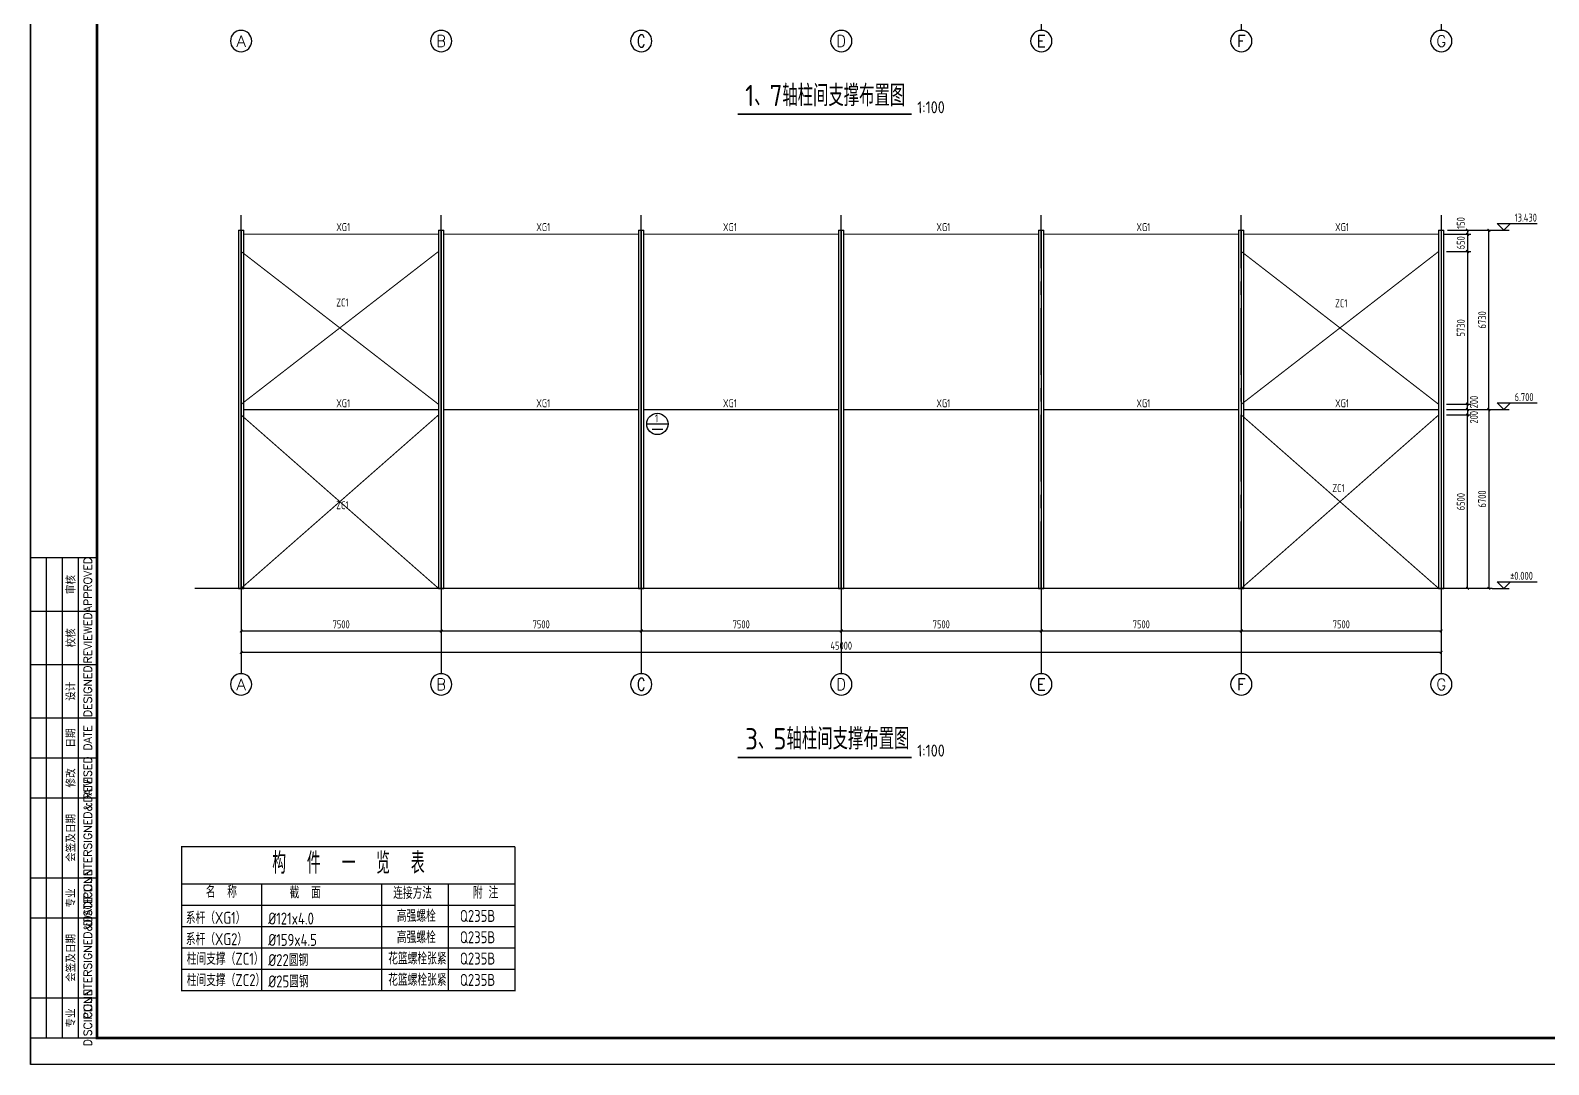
# Model space of a CAD drawing. Header units: millimetres. Extents: x 866309 to 879639, y 39442 to 44891.
# Drawn here: x 872240 to 872809, y 39449 to 39836 of the extents above; entities that cross this region are included whole.
import ezdxf
from ezdxf.enums import TextEntityAlignment as Align

# ---------------------------------------------------------------- set-up
doc = ezdxf.new("R2010")
doc.units = ezdxf.units.MM
doc.header["$LTSCALE"] = 1000
doc.header["$MEASUREMENT"] = 0
doc.linetypes.add('CENTER', pattern=[2, 1.25, -0.25, 0.25, -0.25])
doc.linetypes.add('DOTE', pattern=[2.42, 2, -0.2, 0.02, -0.2])
for name, color, linetype in [('1530', 253, 'Continuous'), ('1534', 7, 'Continuous'), ('AXIS', 3, 'Continuous'), ('AXIS_TEXT', 7, 'Continuous'), ('DIM', 7, 'Continuous'), ('DOTE', 1, 'DOTE'), ('M_Prof', 2, 'Continuous'), ('NUM', 7, 'Continuous'), ('支撑', 6, 'Continuous'), ('构件表__表格和文字', 7, 'Continuous'), ('柱集中标注', 2, 'Continuous'), ('索引符号标注', 253, 'Continuous')]:
    doc.layers.add(name, color=color, linetype=linetype)
doc.styles.add('_TCH_AXIS', font='COMPLEX', dxfattribs={"bigfont": 'GBCBIG'})
doc.styles.add('COMPLEX', font='COMPLEX')
doc.styles.add('ECEC_TK', font='txt_l.shx', dxfattribs={"bigfont": 'hztxt_l.shx'})
doc.styles.add('GBHZ', font='gbenor.shx', dxfattribs={"width": 0.9, "bigfont": 'gbcbig.shx'})
doc.dimstyles.new('Y100', dxfattribs={"dimscale": 0, "dimtxt": 3, "dimasz": 0.01, "dimexe": 1.2, "dimexo": 2, "dimgap": 1, "dimtad": 1, "dimdec": 0, "dimlfac": 100, "dimzin": 0, "dimdsep": 46, "dimtxsty": 'GBHZ', "dimblk": 'DX', "dimcen": 0.09, "dimdle": 1, "dimclrd": 7, "dimclre": 7, "dimclrt": 7, "dimadec": 0, "dimazin": 0, "dimtfac": 1, "dimtdec": 0, "dimtix": 1, "dimtmove": 2, "dimatfit": 3, "dimldrblk": 'DX', "dimfxl": 0, "dimtolj": 1, "dimtzin": 0, "dimarcsym": 0})

# ---------------------------------------------------------------- blocks, each defined once
blk = doc.blocks.new('_AXISO')
blk.add_circle((0, 0), 0.5)
at = {"layer": 'AXIS_TEXT', "style": 'COMPLEX', "width": 1.041667}
blk.add_attdef('A', text='', height=0.56, dxfattribs=at).set_placement((-0.25, -0.28), (0.25, -0.28), align=Align.FIT)
blk = doc.blocks.new('DX')
at = {"color": 0, "linetype": 'ByBlock', "const_width": 40}
blk.add_lwpolyline([(-54, -51), (46, 49)], dxfattribs=at)
blk = doc.blocks.new('*D1802')
at = {"layer": 'Defpoints', "color": 0, "transparency": 16777216}
for p in [(872768.12, 39760.02), (872770.12, 39761.52), (872778.93, 39760.02)]:
    blk.add_point(p, dxfattribs=at)
at = {"layer": 'dim', "color": 7, "lineweight": -2, "transparency": 16777216}
for p, q in [((872770.12, 39760.02), (872780.13, 39760.02)), ((872772.12, 39761.52), (872780.13, 39761.52)), ((872778.93, 39761.53), (872778.93, 39761.54)), ((872778.93, 39761.52), (872778.93, 39760.02)), ((872778.93, 39760.01), (872778.93, 39760))]:
    blk.add_line(p, q, dxfattribs=at)
at = {"layer": 'dim', "color": 7, "lineweight": -2, "transparency": 16777216, "xscale": 0.01, "yscale": 0.01, "zscale": 0.01}
for p, rotation in [((872778.93, 39761.52), 270), ((872778.93, 39760.02), 90)]:
    blk.add_blockref('DX', p, dxfattribs=dict(at, rotation=rotation))
at = {"layer": 'dim', "color": 7, "transparency": 16777216, "insert": (872776.43, 39764.2), "char_height": 3, "attachment_point": 5, "rotation": 90, "style": 'GBHZ'}
blk.add_mtext('\\A1;150', dxfattribs=at)
blk = doc.blocks.new('*D1803')
at = {"layer": 'Defpoints', "color": 0, "transparency": 16777216}
for p in [(872771.39, 39694.22), (872769.39, 39627.22), (872786.93, 39627.22)]:
    blk.add_point(p, dxfattribs=at)
at = {"layer": 'dim', "color": 7, "lineweight": -2, "transparency": 16777216}
for p, q in [((872773.39, 39694.22), (872788.13, 39694.22)), ((872786.93, 39694.21), (872786.93, 39627.23)), ((872771.39, 39627.22), (872788.13, 39627.22))]:
    blk.add_line(p, q, dxfattribs=at)
at = {"layer": 'dim', "color": 7, "lineweight": -2, "transparency": 16777216, "xscale": 0.01, "yscale": 0.01, "zscale": 0.01}
for p, rotation in [((872786.93, 39694.22), 90), ((872786.93, 39627.22), 270)]:
    blk.add_blockref('DX', p, dxfattribs=dict(at, rotation=rotation))
at = {"layer": 'dim', "color": 7, "transparency": 16777216, "insert": (872784.43, 39660.72), "char_height": 3, "attachment_point": 5, "rotation": 90, "style": 'GBHZ'}
blk.add_mtext('\\A1;6700', dxfattribs=at)
blk = doc.blocks.new('*D1804')
at = {"layer": 'Defpoints', "color": 0, "transparency": 16777216}
for p in [(872770.12, 39760.02), (872769.12, 39753.52), (872778.93, 39753.52)]:
    blk.add_point(p, dxfattribs=at)
at = {"layer": 'dim', "color": 7, "lineweight": -2, "transparency": 16777216}
for p, q in [((872772.12, 39760.02), (872780.13, 39760.02)), ((872778.93, 39760.01), (872778.93, 39753.53)), ((872771.12, 39753.52), (872780.13, 39753.52))]:
    blk.add_line(p, q, dxfattribs=at)
at = {"layer": 'dim', "color": 7, "lineweight": -2, "transparency": 16777216, "xscale": 0.01, "yscale": 0.01, "zscale": 0.01}
for p, rotation in [((872778.93, 39760.02), 90), ((872778.93, 39753.52), 270)]:
    blk.add_blockref('DX', p, dxfattribs=dict(at, rotation=rotation))
at = {"layer": 'dim', "color": 7, "transparency": 16777216, "insert": (872776.43, 39756.77), "char_height": 3, "attachment_point": 5, "rotation": 90, "style": 'GBHZ'}
blk.add_mtext('\\A1;650', dxfattribs=at)
blk = doc.blocks.new('*D1805')
at = {"layer": 'Defpoints', "color": 0, "transparency": 16777216}
for p in [(872769.12, 39753.52), (872769.12, 39696.22), (872778.93, 39696.22)]:
    blk.add_point(p, dxfattribs=at)
at = {"layer": 'dim', "color": 7, "lineweight": -2, "transparency": 16777216}
for p, q in [((872771.12, 39753.52), (872780.13, 39753.52)), ((872778.93, 39753.51), (872778.93, 39696.23)), ((872771.12, 39696.22), (872780.13, 39696.22))]:
    blk.add_line(p, q, dxfattribs=at)
at = {"layer": 'dim', "color": 7, "lineweight": -2, "transparency": 16777216, "xscale": 0.01, "yscale": 0.01, "zscale": 0.01}
for p, rotation in [((872778.93, 39753.52), 90), ((872778.93, 39696.22), 270)]:
    blk.add_blockref('DX', p, dxfattribs=dict(at, rotation=rotation))
at = {"layer": 'dim', "color": 7, "transparency": 16777216, "insert": (872776.43, 39724.87), "char_height": 3, "attachment_point": 5, "rotation": 90, "style": 'GBHZ'}
blk.add_mtext('\\A1;5730', dxfattribs=at)
blk = doc.blocks.new('*D1806')
at = {"layer": 'Defpoints', "color": 0, "transparency": 16777216}
for p in [(872769.39, 39761.52), (872786.93, 39761.52), (872771.39, 39694.22)]:
    blk.add_point(p, dxfattribs=at)
at = {"layer": 'dim', "color": 7, "lineweight": -2, "transparency": 16777216}
for p, q in [((872771.39, 39761.52), (872788.13, 39761.52)), ((872786.93, 39694.23), (872786.93, 39761.51)), ((872773.39, 39694.22), (872788.13, 39694.22))]:
    blk.add_line(p, q, dxfattribs=at)
at = {"layer": 'dim', "color": 7, "lineweight": -2, "transparency": 16777216, "xscale": 0.01, "yscale": 0.01, "zscale": 0.01}
for p, rotation in [((872786.93, 39761.52), 90), ((872786.93, 39694.22), 270)]:
    blk.add_blockref('DX', p, dxfattribs=dict(at, rotation=rotation))
at = {"layer": 'dim', "color": 7, "transparency": 16777216, "insert": (872784.43, 39727.87), "char_height": 3, "attachment_point": 5, "rotation": 90, "style": 'GBHZ'}
blk.add_mtext('\\A1;6730', dxfattribs=at)
blk = doc.blocks.new('*D1807')
at = {"layer": 'Defpoints', "color": 0, "transparency": 16777216}
for p in [(872769.12, 39696.22), (872778.93, 39696.22), (872769.12, 39694.22)]:
    blk.add_point(p, dxfattribs=at)
at = {"layer": 'dim', "color": 7, "lineweight": -2, "transparency": 16777216}
for p, q in [((872771.12, 39696.22), (872780.13, 39696.22)), ((872778.93, 39696.23), (872778.93, 39696.24)), ((872778.93, 39694.22), (872778.93, 39696.22)), ((872771.12, 39694.22), (872780.13, 39694.22)), ((872778.93, 39694.21), (872778.93, 39694.2))]:
    blk.add_line(p, q, dxfattribs=at)
at = {"layer": 'dim', "color": 7, "lineweight": -2, "transparency": 16777216, "xscale": 0.01, "yscale": 0.01, "zscale": 0.01}
for p, rotation in [((872778.93, 39696.22), 270), ((872778.93, 39694.22), 90)]:
    blk.add_blockref('DX', p, dxfattribs=dict(at, rotation=rotation))
at = {"layer": 'dim', "color": 7, "transparency": 16777216, "insert": (872781.37, 39697.07), "char_height": 3, "attachment_point": 5, "rotation": 90, "style": 'GBHZ'}
blk.add_mtext('\\A1;200', dxfattribs=at)
blk = doc.blocks.new('*D1808')
at = {"layer": 'Defpoints', "color": 0, "transparency": 16777216}
for p in [(872769.12, 39692.22), (872778.93, 39692.22), (872769.12, 39627.22)]:
    blk.add_point(p, dxfattribs=at)
at = {"layer": 'dim', "color": 7, "lineweight": -2, "transparency": 16777216}
for p, q in [((872771.12, 39692.22), (872780.13, 39692.22)), ((872778.93, 39627.23), (872778.93, 39692.21)), ((872771.12, 39627.22), (872780.13, 39627.22))]:
    blk.add_line(p, q, dxfattribs=at)
at = {"layer": 'dim', "color": 7, "lineweight": -2, "transparency": 16777216, "xscale": 0.01, "yscale": 0.01, "zscale": 0.01}
for p, rotation in [((872778.93, 39692.22), 90), ((872778.93, 39627.22), 270)]:
    blk.add_blockref('DX', p, dxfattribs=dict(at, rotation=rotation))
at = {"layer": 'dim', "color": 7, "transparency": 16777216, "insert": (872776.43, 39659.72), "char_height": 3, "attachment_point": 5, "rotation": 90, "style": 'GBHZ'}
blk.add_mtext('\\A1;6500', dxfattribs=at)
blk = doc.blocks.new('*D1809')
at = {"layer": 'Defpoints', "color": 0, "transparency": 16777216}
for p in [(872769.12, 39694.22), (872769.12, 39692.22), (872778.93, 39692.22)]:
    blk.add_point(p, dxfattribs=at)
at = {"layer": 'dim', "color": 7, "lineweight": -2, "transparency": 16777216}
for p, q in [((872771.12, 39694.22), (872780.13, 39694.22)), ((872771.12, 39692.22), (872780.13, 39692.22)), ((872778.93, 39694.23), (872778.93, 39694.24)), ((872778.93, 39694.22), (872778.93, 39692.22)), ((872778.93, 39692.21), (872778.93, 39692.2))]:
    blk.add_line(p, q, dxfattribs=at)
at = {"layer": 'dim', "color": 7, "lineweight": -2, "transparency": 16777216, "xscale": 0.01, "yscale": 0.01, "zscale": 0.01}
for p, rotation in [((872778.93, 39694.22), 270), ((872778.93, 39692.22), 90)]:
    blk.add_blockref('DX', p, dxfattribs=dict(at, rotation=rotation))
at = {"layer": 'dim', "color": 7, "transparency": 16777216, "insert": (872781.37, 39691.36), "char_height": 3, "attachment_point": 5, "rotation": 90, "style": 'GBHZ'}
blk.add_mtext('\\A1;200', dxfattribs=at)
blk = doc.blocks.new('*D1810')
at = {"layer": 'Defpoints', "color": 0, "transparency": 16777216}
for p in [(872319.12, 39627.22), (872394.12, 39627.22), (872394.12, 39611.22)]:
    blk.add_point(p, dxfattribs=at)
at = {"layer": 'dim', "color": 7, "lineweight": -2, "transparency": 16777216}
for p, q in [((872319.12, 39625.22), (872319.12, 39610.02)), ((872394.12, 39625.22), (872394.12, 39610.02)), ((872319.13, 39611.22), (872394.11, 39611.22))]:
    blk.add_line(p, q, dxfattribs=at)
at = {"layer": 'dim', "color": 7, "lineweight": -2, "transparency": 16777216, "xscale": 0.01, "yscale": 0.01, "zscale": 0.01, "rotation": 180}
blk.add_blockref('DX', (872319.12, 39611.22), dxfattribs=at)
at = {"layer": 'dim', "color": 7, "lineweight": -2, "transparency": 16777216, "xscale": 0.01, "yscale": 0.01, "zscale": 0.01}
blk.add_blockref('DX', (872394.12, 39611.22), dxfattribs=at)
at = {"layer": 'dim', "color": 7, "transparency": 16777216, "insert": (872356.62, 39613.72), "char_height": 3, "attachment_point": 5, "style": 'GBHZ'}
blk.add_mtext('\\A1;7500', dxfattribs=at)
blk = doc.blocks.new('*D1811')
at = {"layer": 'Defpoints', "color": 0, "transparency": 16777216}
for p in [(872394.12, 39627.22), (872469.12, 39627.22), (872469.12, 39611.22)]:
    blk.add_point(p, dxfattribs=at)
at = {"layer": 'dim', "color": 7, "lineweight": -2, "transparency": 16777216}
for p, q in [((872394.12, 39625.22), (872394.12, 39610.02)), ((872469.12, 39625.22), (872469.12, 39610.02)), ((872394.13, 39611.22), (872469.11, 39611.22))]:
    blk.add_line(p, q, dxfattribs=at)
at = {"layer": 'dim', "color": 7, "lineweight": -2, "transparency": 16777216, "xscale": 0.01, "yscale": 0.01, "zscale": 0.01, "rotation": 180}
blk.add_blockref('DX', (872394.12, 39611.22), dxfattribs=at)
at = {"layer": 'dim', "color": 7, "lineweight": -2, "transparency": 16777216, "xscale": 0.01, "yscale": 0.01, "zscale": 0.01}
blk.add_blockref('DX', (872469.12, 39611.22), dxfattribs=at)
at = {"layer": 'dim', "color": 7, "transparency": 16777216, "insert": (872431.62, 39613.72), "char_height": 3, "attachment_point": 5, "style": 'GBHZ'}
blk.add_mtext('\\A1;7500', dxfattribs=at)
blk = doc.blocks.new('*D1812')
at = {"layer": 'Defpoints', "color": 0, "transparency": 16777216}
for p in [(872469.12, 39627.22), (872544.12, 39627.22), (872544.12, 39611.22)]:
    blk.add_point(p, dxfattribs=at)
at = {"layer": 'dim', "color": 7, "lineweight": -2, "transparency": 16777216}
for p, q in [((872469.12, 39625.22), (872469.12, 39610.02)), ((872544.12, 39625.22), (872544.12, 39610.02)), ((872469.13, 39611.22), (872544.11, 39611.22))]:
    blk.add_line(p, q, dxfattribs=at)
at = {"layer": 'dim', "color": 7, "lineweight": -2, "transparency": 16777216, "xscale": 0.01, "yscale": 0.01, "zscale": 0.01, "rotation": 180}
blk.add_blockref('DX', (872469.12, 39611.22), dxfattribs=at)
at = {"layer": 'dim', "color": 7, "lineweight": -2, "transparency": 16777216, "xscale": 0.01, "yscale": 0.01, "zscale": 0.01}
blk.add_blockref('DX', (872544.12, 39611.22), dxfattribs=at)
at = {"layer": 'dim', "color": 7, "transparency": 16777216, "insert": (872506.62, 39613.72), "char_height": 3, "attachment_point": 5, "style": 'GBHZ'}
blk.add_mtext('\\A1;7500', dxfattribs=at)
blk = doc.blocks.new('*D1813')
at = {"layer": 'Defpoints', "color": 0, "transparency": 16777216}
for p in [(872544.12, 39627.22), (872619.12, 39627.22), (872619.12, 39611.22)]:
    blk.add_point(p, dxfattribs=at)
at = {"layer": 'dim', "color": 7, "lineweight": -2, "transparency": 16777216}
for p, q in [((872544.12, 39625.22), (872544.12, 39610.02)), ((872619.12, 39625.22), (872619.12, 39610.02)), ((872544.13, 39611.22), (872619.11, 39611.22))]:
    blk.add_line(p, q, dxfattribs=at)
at = {"layer": 'dim', "color": 7, "lineweight": -2, "transparency": 16777216, "xscale": 0.01, "yscale": 0.01, "zscale": 0.01, "rotation": 180}
blk.add_blockref('DX', (872544.12, 39611.22), dxfattribs=at)
at = {"layer": 'dim', "color": 7, "lineweight": -2, "transparency": 16777216, "xscale": 0.01, "yscale": 0.01, "zscale": 0.01}
blk.add_blockref('DX', (872619.12, 39611.22), dxfattribs=at)
at = {"layer": 'dim', "color": 7, "transparency": 16777216, "insert": (872581.62, 39613.72), "char_height": 3, "attachment_point": 5, "style": 'GBHZ'}
blk.add_mtext('\\A1;7500', dxfattribs=at)
blk = doc.blocks.new('*D1814')
at = {"layer": 'Defpoints', "color": 0, "transparency": 16777216}
for p in [(872619.12, 39627.22), (872694.12, 39627.22), (872694.12, 39611.22)]:
    blk.add_point(p, dxfattribs=at)
at = {"layer": 'dim', "color": 7, "lineweight": -2, "transparency": 16777216}
for p, q in [((872619.12, 39625.22), (872619.12, 39610.02)), ((872694.12, 39625.22), (872694.12, 39610.02)), ((872619.13, 39611.22), (872694.11, 39611.22))]:
    blk.add_line(p, q, dxfattribs=at)
at = {"layer": 'dim', "color": 7, "lineweight": -2, "transparency": 16777216, "xscale": 0.01, "yscale": 0.01, "zscale": 0.01, "rotation": 180}
blk.add_blockref('DX', (872619.12, 39611.22), dxfattribs=at)
at = {"layer": 'dim', "color": 7, "lineweight": -2, "transparency": 16777216, "xscale": 0.01, "yscale": 0.01, "zscale": 0.01}
blk.add_blockref('DX', (872694.12, 39611.22), dxfattribs=at)
at = {"layer": 'dim', "color": 7, "transparency": 16777216, "insert": (872656.62, 39613.72), "char_height": 3, "attachment_point": 5, "style": 'GBHZ'}
blk.add_mtext('\\A1;7500', dxfattribs=at)
blk = doc.blocks.new('*D1815')
at = {"layer": 'Defpoints', "color": 0, "transparency": 16777216}
for p in [(872694.12, 39627.22), (872769.12, 39627.22), (872769.12, 39611.22)]:
    blk.add_point(p, dxfattribs=at)
at = {"layer": 'dim', "color": 7, "lineweight": -2, "transparency": 16777216}
for p, q in [((872694.12, 39625.22), (872694.12, 39610.02)), ((872769.12, 39625.22), (872769.12, 39610.02)), ((872694.13, 39611.22), (872769.11, 39611.22))]:
    blk.add_line(p, q, dxfattribs=at)
at = {"layer": 'dim', "color": 7, "lineweight": -2, "transparency": 16777216, "xscale": 0.01, "yscale": 0.01, "zscale": 0.01, "rotation": 180}
blk.add_blockref('DX', (872694.12, 39611.22), dxfattribs=at)
at = {"layer": 'dim', "color": 7, "lineweight": -2, "transparency": 16777216, "xscale": 0.01, "yscale": 0.01, "zscale": 0.01}
blk.add_blockref('DX', (872769.12, 39611.22), dxfattribs=at)
at = {"layer": 'dim', "color": 7, "transparency": 16777216, "insert": (872731.62, 39613.72), "char_height": 3, "attachment_point": 5, "style": 'GBHZ'}
blk.add_mtext('\\A1;7500', dxfattribs=at)
blk = doc.blocks.new('*D1816')
at = {"layer": 'Defpoints', "color": 0, "transparency": 16777216}
for p in [(872319.12, 39627.22), (872769.12, 39627.22), (872319.12, 39603.22)]:
    blk.add_point(p, dxfattribs=at)
at = {"layer": 'dim', "color": 7, "lineweight": -2, "transparency": 16777216}
for p, q in [((872319.12, 39625.22), (872319.12, 39602.02)), ((872769.12, 39625.22), (872769.12, 39602.02)), ((872769.11, 39603.22), (872319.13, 39603.22))]:
    blk.add_line(p, q, dxfattribs=at)
at = {"layer": 'dim', "color": 7, "lineweight": -2, "transparency": 16777216, "xscale": 0.01, "yscale": 0.01, "zscale": 0.01, "rotation": 180}
blk.add_blockref('DX', (872319.12, 39603.22), dxfattribs=at)
at = {"layer": 'dim', "color": 7, "lineweight": -2, "transparency": 16777216, "xscale": 0.01, "yscale": 0.01, "zscale": 0.01}
blk.add_blockref('DX', (872769.12, 39603.22), dxfattribs=at)
at = {"layer": 'dim', "color": 7, "transparency": 16777216, "insert": (872544.12, 39605.72), "char_height": 3, "attachment_point": 5, "style": 'GBHZ'}
blk.add_mtext('\\A1;45000', dxfattribs=at)

msp = doc.modelspace()

# ---------------------------------------------------------------- linework, layer by layer
for p, q in [((872240.091, 39448.627), (872240.091, 40042.627)), ((872240.091, 40042.627), (872240.091, 39448.627)), ((872246.091, 39458.627), (872246.091, 39638.627)), ((872252.091, 39458.627), (872252.091, 39638.627)), ((872258.091, 39458.627), (872258.091, 39638.627)), ((872240.091, 39618.627), (872265.091, 39618.627)), ((872240.091, 39598.627), (872265.091, 39598.627)), ((872240.091, 39578.627), (872265.091, 39578.627)), ((872240.091, 39563.627), (872265.091, 39563.627)), ((872240.091, 39548.627), (872265.091, 39548.627)), ((872240.091, 39518.627), (872265.091, 39518.627)), ((872240.091, 39503.627), (872265.091, 39503.627)), ((872240.091, 39473.627), (872265.091, 39473.627)), ((873081.091, 39448.627), (872240.091, 39448.627))]:
    msp.add_line(p, q)
at = {"color": 0, "const_width": 1}
msp.add_lwpolyline([(873071.091, 39458.627), (872265.091, 39458.627), (872265.091, 40032.627), (873071.091, 40032.627)], close=True, dxfattribs=at)
at = {"const_width": 0.667}
for points in [[(872505.275, 39805.01), (872570.528, 39805.01)], [(872505.275, 39563.798), (872570.528, 39563.798)]]:
    msp.add_lwpolyline(points, dxfattribs=at)
msp.add_lwpolyline([(872240.091, 39638.627), (872240.091, 39458.627), (872265.091, 39458.627), (872265.091, 39638.627)], close=True)
at = {"layer": '1530'}
for p, q in [((872788.133, 39761.516), (872794.605, 39761.516)), ((872788.133, 39694.216), (872794.605, 39694.216)), ((872788.133, 39627.216), (872794.605, 39627.216))]:
    msp.add_line(p, q, dxfattribs=at)
at = {"layer": '1534'}
for points in [[(872795.105, 39764.016), (872792.605, 39761.516), (872790.105, 39764.016), (872805.039, 39764.016)], [(872795.105, 39696.716), (872792.605, 39694.216), (872790.105, 39696.716), (872805.039, 39696.716)], [(872795.105, 39629.716), (872792.605, 39627.216), (872790.105, 39629.716), (872805.039, 39629.716)]]:
    msp.add_lwpolyline(points, dxfattribs=at)
at = {"layer": 'AXIS', "color": 0}
for p, q in [((872619.118, 39868.428), (872619.118, 39836.428)), ((872694.118, 39868.428), (872694.118, 39836.428)), ((872769.118, 39868.428), (872769.118, 39836.428)), ((872319.118, 39627.216), (872319.118, 39595.216)), ((872394.118, 39627.216), (872394.118, 39595.216)), ((872469.118, 39627.216), (872469.118, 39595.216)), ((872544.118, 39627.216), (872544.118, 39595.216)), ((872619.118, 39627.216), (872619.118, 39595.216)), ((872694.118, 39627.216), (872694.118, 39595.216)), ((872769.118, 39627.216), (872769.118, 39595.216))]:
    msp.add_line(p, q, dxfattribs=at)
at = {"layer": 'DOTE', "linetype": 'CENTER', "ltscale": 0.02}
for p, q in [((872319.118, 39627.216), (872319.118, 39767.193)), ((872394.118, 39627.216), (872394.118, 39767.193)), ((872469.118, 39627.216), (872469.118, 39767.193)), ((872544.118, 39627.216), (872544.118, 39767.193)), ((872619.118, 39627.216), (872619.118, 39767.193)), ((872694.118, 39627.216), (872694.118, 39767.193)), ((872769.118, 39767.193), (872769.118, 39627.216))]:
    msp.add_line(p, q, dxfattribs=at)
at = {"layer": 'M_Prof'}
for p, q in [((872318.118, 39761.516), (872318.118, 39627.216)), ((872318.118, 39761.516), (872320.118, 39761.516)), ((872319.028, 39761.516), (872319.028, 39627.216)), ((872319.208, 39627.216), (872319.208, 39761.516)), ((872320.118, 39627.216), (872320.118, 39761.516)), ((872393.118, 39761.516), (872393.118, 39627.216)), ((872393.118, 39761.516), (872395.118, 39761.516)), ((872394.028, 39761.516), (872394.028, 39627.216)), ((872394.208, 39627.216), (872394.208, 39761.516)), ((872395.118, 39627.216), (872395.118, 39761.516)), ((872468.118, 39761.516), (872468.118, 39627.216)), ((872468.118, 39761.516), (872470.118, 39761.516)), ((872469.028, 39761.516), (872469.028, 39627.216)), ((872469.208, 39627.216), (872469.208, 39761.516)), ((872470.118, 39627.216), (872470.118, 39761.516)), ((872543.118, 39761.516), (872543.118, 39627.216)), ((872543.118, 39761.516), (872545.118, 39761.516)), ((872544.028, 39761.516), (872544.028, 39627.216)), ((872544.208, 39627.216), (872544.208, 39761.516)), ((872545.118, 39627.216), (872545.118, 39761.516)), ((872618.118, 39761.516), (872618.118, 39627.216)), ((872618.118, 39761.516), (872620.118, 39761.516)), ((872619.028, 39761.516), (872619.028, 39627.216)), ((872619.208, 39627.216), (872619.208, 39761.516)), ((872620.118, 39627.216), (872620.118, 39761.516)), ((872693.118, 39761.516), (872693.118, 39627.216)), ((872693.118, 39761.516), (872695.118, 39761.516)), ((872694.028, 39761.516), (872694.028, 39627.216)), ((872694.208, 39627.216), (872694.208, 39761.516)), ((872695.118, 39627.216), (872695.118, 39761.516)), ((872768.118, 39761.516), (872768.118, 39627.216)), ((872768.118, 39761.516), (872770.118, 39761.516)), ((872769.028, 39761.516), (872769.028, 39627.216)), ((872769.208, 39627.216), (872769.208, 39761.516)), ((872770.118, 39627.216), (872770.118, 39761.516)), ((872775.425, 39627.216), (872301.729, 39627.216)), ((872318.118, 39627.216), (872320.118, 39627.216)), ((872393.118, 39627.216), (872395.118, 39627.216)), ((872468.118, 39627.216), (872470.118, 39627.216)), ((872543.118, 39627.216), (872545.118, 39627.216)), ((872618.118, 39627.216), (872620.118, 39627.216)), ((872693.118, 39627.216), (872695.118, 39627.216)), ((872768.118, 39627.216), (872770.118, 39627.216))]:
    msp.add_line(p, q, dxfattribs=at)
at = {"layer": '支撑', "color": 6, "linetype": 'ByBlock', "const_width": 0.4}
for points in [[(872393.118, 39760.016), (872320.118, 39760.016)], [(872468.118, 39760.016), (872395.118, 39760.016)], [(872543.118, 39760.016), (872470.118, 39760.016)], [(872618.118, 39760.016), (872545.118, 39760.016)], [(872693.118, 39760.016), (872620.118, 39760.016)], [(872768.118, 39760.016), (872695.118, 39760.016)], [(872393.118, 39696.216), (872319.118, 39753.516)], [(872319.118, 39696.216), (872393.118, 39753.516)], [(872768.118, 39696.216), (872694.118, 39753.516)], [(872694.118, 39696.216), (872768.118, 39753.516)], [(872319.118, 39627.216), (872393.118, 39692.216)], [(872393.118, 39627.216), (872319.118, 39692.216)], [(872393.118, 39694.216), (872320.118, 39694.216)], [(872468.118, 39694.216), (872395.118, 39694.216)], [(872543.118, 39694.216), (872470.118, 39694.216)], [(872618.118, 39694.216), (872545.118, 39694.216)], [(872693.118, 39694.216), (872620.118, 39694.216)], [(872694.118, 39627.216), (872768.118, 39692.216)], [(872768.118, 39627.216), (872694.118, 39692.216)], [(872768.118, 39694.216), (872695.118, 39694.216)]]:
    msp.add_lwpolyline(points, dxfattribs=at)
at = {"layer": '构件表__表格和文字'}
for p, q in [((872296.786, 39516.391), (872421.786, 39516.391)), ((872326.786, 39516.391), (872326.786, 39476.391)), ((872371.786, 39516.391), (872371.786, 39476.391)), ((872396.786, 39516.391), (872396.786, 39476.391)), ((872296.786, 39508.391), (872421.786, 39508.391)), ((872296.786, 39508.391), (872421.786, 39508.391)), ((872296.786, 39500.391), (872421.786, 39500.391)), ((872296.786, 39500.391), (872421.786, 39500.391)), ((872296.786, 39492.391), (872421.786, 39492.391)), ((872296.786, 39484.391), (872421.786, 39484.391)), ((872296.786, 39476.391), (872421.786, 39476.391)), ((872296.786, 39476.391), (872421.786, 39476.391)), ((872296.786, 39476.391), (872421.786, 39476.391)), ((872296.786, 39476.391), (872421.786, 39476.391)), ((872296.786, 39476.391), (872421.786, 39476.391)), ((872296.786, 39476.391), (872421.786, 39476.391)), ((872296.786, 39476.391), (872421.786, 39476.391)), ((872296.786, 39476.391), (872421.786, 39476.391)), ((872296.786, 39476.391), (872421.786, 39476.391))]:
    msp.add_line(p, q, dxfattribs=at)
at = {"layer": '构件表__表格和文字', "const_width": 0.48}
for points in [[(872421.786, 39516.391), (872421.786, 39476.391), (872296.786, 39476.391), (872296.786, 39530.391), (872421.786, 39530.391)], [(872421.786, 39476.391), (872421.786, 39530.391)]]:
    msp.add_lwpolyline(points, dxfattribs=at)
at = {"layer": '索引符号标注'}
for p, q in [((872471.176, 39688.859), (872479.176, 39688.859)), ((872473.176, 39686.944), (872477.176, 39686.944))]:
    msp.add_line(p, q, dxfattribs=at)
msp.add_circle((872475.176, 39688.859), 4, dxfattribs=at)

# ---------------------------------------------------------------- block references
at = {"layer": 'AXIS', "color": 0}
ref = msp.add_blockref('_AXISO', (872319.118, 39832.428), dxfattribs=dict(at, xscale=-8, yscale=8, zscale=8))
ref.add_attrib('A', 'A', dxfattribs={"layer": 'AXIS_TEXT', "color": 0, "height": 4.252, "style": '_TCH_AXIS'}).set_placement((872317.296, 39830.302), (872320.94, 39830.302), align=Align.FIT)
ref = msp.add_blockref('_AXISO', (872394.118, 39832.428), dxfattribs=dict(at, xscale=-8, yscale=8, zscale=8))
ref.add_attrib('A', 'B', dxfattribs={"layer": 'AXIS_TEXT', "color": 0, "height": 4.353, "style": '_TCH_AXIS'}).set_placement((872392.356, 39830.251), (872395.88, 39830.251), align=Align.FIT)
ref = msp.add_blockref('_AXISO', (872469.118, 39832.428), dxfattribs=dict(at, xscale=-8, yscale=8, zscale=8))
ref.add_attrib('A', 'C', dxfattribs={"layer": 'AXIS_TEXT', "color": 0, "height": 4.557, "style": '_TCH_AXIS'}).set_placement((872467.491, 39830.149), (872470.746, 39830.149), align=Align.FIT)
ref = msp.add_blockref('_AXISO', (872544.118, 39832.428), dxfattribs=dict(at, xscale=-8, yscale=8, zscale=8))
ref.add_attrib('A', 'D', dxfattribs={"layer": 'AXIS_TEXT', "color": 0, "height": 4.353, "style": '_TCH_AXIS'}).set_placement((872542.356, 39830.251), (872545.88, 39830.251), align=Align.FIT)
ref = msp.add_blockref('_AXISO', (872619.118, 39832.428), dxfattribs=dict(at, xscale=-8, yscale=8, zscale=8))
ref.add_attrib('A', 'E', dxfattribs={"layer": 'AXIS_TEXT', "color": 0, "height": 4.454, "style": '_TCH_AXIS'}).set_placement((872617.421, 39830.2), (872620.815, 39830.2), align=Align.FIT)
ref = msp.add_blockref('_AXISO', (872694.118, 39832.428), dxfattribs=dict(at, xscale=-8, yscale=8, zscale=8))
ref.add_attrib('A', 'F', dxfattribs={"layer": 'AXIS_TEXT', "color": 0, "height": 4.454, "style": '_TCH_AXIS'}).set_placement((872692.421, 39830.2), (872695.815, 39830.2), align=Align.FIT)
ref = msp.add_blockref('_AXISO', (872769.118, 39832.428), dxfattribs=dict(at, xscale=-8, yscale=8, zscale=8))
ref.add_attrib('A', 'G', dxfattribs={"layer": 'AXIS_TEXT', "color": 0, "height": 4.252, "style": '_TCH_AXIS'}).set_placement((872767.296, 39830.302), (872770.94, 39830.302), align=Align.FIT)
ref = msp.add_blockref('_AXISO', (872319.118, 39591.216), dxfattribs=dict(at, xscale=-8, yscale=8, zscale=8))
ref.add_attrib('A', 'A', dxfattribs={"layer": 'AXIS_TEXT', "color": 0, "height": 4.252, "style": '_TCH_AXIS'}).set_placement((872317.296, 39589.09), (872320.94, 39589.09), align=Align.FIT)
ref = msp.add_blockref('_AXISO', (872394.118, 39591.216), dxfattribs=dict(at, xscale=-8, yscale=8, zscale=8))
ref.add_attrib('A', 'B', dxfattribs={"layer": 'AXIS_TEXT', "color": 0, "height": 4.353, "style": '_TCH_AXIS'}).set_placement((872392.356, 39589.04), (872395.88, 39589.04), align=Align.FIT)
ref = msp.add_blockref('_AXISO', (872469.118, 39591.216), dxfattribs=dict(at, xscale=-8, yscale=8, zscale=8))
ref.add_attrib('A', 'C', dxfattribs={"layer": 'AXIS_TEXT', "color": 0, "height": 4.557, "style": '_TCH_AXIS'}).set_placement((872467.491, 39588.937), (872470.746, 39588.937), align=Align.FIT)
ref = msp.add_blockref('_AXISO', (872544.118, 39591.216), dxfattribs=dict(at, xscale=-8, yscale=8, zscale=8))
ref.add_attrib('A', 'D', dxfattribs={"layer": 'AXIS_TEXT', "color": 0, "height": 4.353, "style": '_TCH_AXIS'}).set_placement((872542.356, 39589.04), (872545.88, 39589.04), align=Align.FIT)
ref = msp.add_blockref('_AXISO', (872619.118, 39591.216), dxfattribs=dict(at, xscale=-8, yscale=8, zscale=8))
ref.add_attrib('A', 'E', dxfattribs={"layer": 'AXIS_TEXT', "color": 0, "height": 4.454, "style": '_TCH_AXIS'}).set_placement((872617.421, 39588.989), (872620.815, 39588.989), align=Align.FIT)
ref = msp.add_blockref('_AXISO', (872694.118, 39591.216), dxfattribs=dict(at, xscale=-8, yscale=8, zscale=8))
ref.add_attrib('A', 'F', dxfattribs={"layer": 'AXIS_TEXT', "color": 0, "height": 4.454, "style": '_TCH_AXIS'}).set_placement((872692.421, 39588.989), (872695.815, 39588.989), align=Align.FIT)
ref = msp.add_blockref('_AXISO', (872769.118, 39591.216), dxfattribs=dict(at, xscale=-8, yscale=8, zscale=8))
ref.add_attrib('A', 'G', dxfattribs={"layer": 'AXIS_TEXT', "color": 0, "height": 4.252, "style": '_TCH_AXIS'}).set_placement((872767.296, 39589.09), (872770.94, 39589.09), align=Align.FIT)

# ---------------------------------------------------------------- texts
at = {"ltscale": 2, "style": 'GBHZ'}
for p in [(872572.603, 39805.315), (872572.603, 39564.103)]:
    msp.add_text('1:100', height=4.5, rotation=0.20444, dxfattribs=at).set_placement(p)
at = {"style": 'ECEC_TK'}
for s, p in [('APPROVED', (872261.591, 39628.627)), ('审核', (872255.091, 39628.627)), ('REVIEWED', (872261.591, 39608.627)), ('校核', (872255.091, 39608.627)), ('DESIGNED', (872261.591, 39588.627)), ('设计', (872255.091, 39588.627)), ('DATE', (872261.591, 39571.127)), ('日期', (872255.091, 39571.127)), ('修改', (872255.091, 39556.127)), ('REVISED', (872261.591, 39556.127)), ('COUNTERSIGNED&DATE', (872261.591, 39533.627)), ('会签及日期', (872255.091, 39533.627)), ('DISCIPLINE', (872261.591, 39511.127)), ('专业', (872255.091, 39511.127)), ('COUNTERSIGNED&DATE', (872261.591, 39488.627)), ('会签及日期', (872255.091, 39488.627)), ('DISCIPLINE', (872261.591, 39466.127)), ('专业', (872255.091, 39466.127))]:
    msp.add_text(s, height=3, rotation=90, dxfattribs=at).set_placement(p, align=Align.MIDDLE)
at = {"layer": '1534', "style": 'GBHZ', "width": 0.9}
for s, p in [('13.430', (872796.599, 39764.716)), ('6.700', (872796.599, 39697.416)), ('%%P0.000', (872794.919, 39630.416))]:
    msp.add_text(s, height=3, dxfattribs=at).set_placement(p)
at = {"layer": 'NUM', "style": 'GBHZ'}
for s, p in [('1、7轴柱间支撑布置图', (872508.094, 39808.004)), ('3、5轴柱间支撑布置图', (872508.094, 39566.792))]:
    msp.add_text(s, height=8, dxfattribs=at).set_placement(p)
at = {"layer": '构件表__表格和文字', "style": 'GBHZ', "width": 0.9}
for s, height, p in [('构  件  一  览  表', 8, (872330.787, 39520.221)), ('名  称', 4.5, (872305.865, 39511.176)), ('截  面', 4.5, (872337.279, 39510.923)), ('连接方法', 4.5, (872376.124, 39510.759)), ('附 注', 4.5, (872406.023, 39510.881)), ('高强螺栓', 4.5, (872377.51, 39502.149)), ('系杆（XG1）', 4.5, (872298.387, 39501.412)), ('%%C121x4.0', 4.5, (872329.283, 39501.151)), ('Q235B', 4.5, (872401.128, 39502.137)), ('系杆（XG2）', 4.5, (872298.387, 39493.412)), ('%%C159x4.5', 4.5, (872329.283, 39493.151)), ('高强螺栓', 4.5, (872377.51, 39494.149)), ('Q235B', 4.5, (872401.128, 39494.137)), ('柱间支撑（ZC1）', 4.5, (872298.735, 39486.059)), ('%%C22圆钢', 4.5, (872329.283, 39485.571)), ('花篮螺栓张紧', 4.5, (872374.267, 39486.169)), ('Q235B', 4.5, (872401.128, 39486.137)), ('柱间支撑（ZC2）', 4.5, (872298.735, 39478.059)), ('%%C25圆钢', 4.5, (872329.283, 39477.571)), ('花篮螺栓张紧', 4.5, (872374.267, 39478.169)), ('Q235B', 4.5, (872401.128, 39478.137))]:
    msp.add_text(s, height=height, dxfattribs=at).set_placement(p)
at = {"layer": '柱集中标注', "style": 'GBHZ', "width": 0.9}
for s, p in [('XG1', (872354.791, 39761.157)), ('XG1', (872429.791, 39761.157)), ('XG1', (872499.791, 39761.157)), ('XG1', (872579.791, 39761.157)), ('XG1', (872654.791, 39761.157)), ('XG1', (872729.296, 39761.157)), ('ZC1', (872354.772, 39732.89)), ('ZC1', (872729.277, 39732.599)), ('XG1', (872354.791, 39695.107)), ('XG1', (872429.791, 39695.107)), ('XG1', (872499.791, 39695.107)), ('XG1', (872579.791, 39695.107)), ('XG1', (872654.791, 39695.107)), ('XG1', (872729.296, 39695.107)), ('ZC1', (872728.249, 39663.324)), ('ZC1', (872354.772, 39656.889))]:
    msp.add_text(s, height=3, dxfattribs=at).set_placement(p)
at = {"layer": '索引符号标注', "style": 'GBHZ'}
msp.add_text('1', height=3, dxfattribs=at).set_placement((872474.239, 39689.485))

# ---------------------------------------------------------------- dimensions: what is measured, and where the dimension line sits
at = {"layer": 'dim'}
for base, p1, p2, angle, picture, middle in [((872778.933, 39760.016), (872770.118, 39761.516), (872768.118, 39760.016), 90, '*D1802', (872776.433, 39764.2)), ((872778.933, 39696.216), (872769.118, 39694.216), (872769.118, 39696.216), 270, '*D1807', (872781.374, 39697.067)), ((872778.933, 39692.216), (872769.118, 39694.216), (872769.118, 39692.216), 90, '*D1809', (872781.374, 39691.365))]:
    dim = msp.add_linear_dim(base=base, p1=p1, p2=p2, angle=angle, dimstyle='Y100', override={"dimscale": 1}, dxfattribs=at)
    dim.commit()
    dim.dimension.update_dxf_attribs({"geometry": picture, "text_midpoint": middle, "dimtype": 160})
for base, p1, p2, angle, picture, middle in [((872778.933, 39753.516), (872770.118, 39760.016), (872769.118, 39753.516), 90, '*D1804', (872776.433, 39756.766)), ((872786.933, 39761.516), (872771.394, 39694.216), (872769.394, 39761.516), 270, '*D1806', (872784.433, 39727.866)), ((872778.933, 39696.216), (872769.118, 39753.516), (872769.118, 39696.216), 90, '*D1805', (872776.433, 39724.866)), ((872778.933, 39692.216), (872769.118, 39627.216), (872769.118, 39692.216), 270, '*D1808', (872776.433, 39659.716)), ((872786.933, 39627.216), (872771.394, 39694.216), (872769.394, 39627.216), 90, '*D1803', (872784.433, 39660.716))]:
    dim = msp.add_linear_dim(base=base, p1=p1, p2=p2, angle=angle, dimstyle='Y100', override={"dimscale": 1}, dxfattribs=at)
    dim.commit()
    dim.dimension.update_dxf_attribs({"geometry": picture, "text_midpoint": middle})
for base, p1, p2, picture, middle in [((872394.118, 39611.216), (872319.118, 39627.216), (872394.118, 39627.216), '*D1810', (872356.618, 39613.716)), ((872319.118, 39603.216), (872769.118, 39627.216), (872319.118, 39627.216), '*D1816', (872544.118, 39605.716)), ((872469.118, 39611.216), (872394.118, 39627.216), (872469.118, 39627.216), '*D1811', (872431.618, 39613.716)), ((872544.118, 39611.216), (872469.118, 39627.216), (872544.118, 39627.216), '*D1812', (872506.618, 39613.716)), ((872619.118, 39611.216), (872544.118, 39627.216), (872619.118, 39627.216), '*D1813', (872581.618, 39613.716)), ((872694.118, 39611.216), (872619.118, 39627.216), (872694.118, 39627.216), '*D1814', (872656.618, 39613.716)), ((872769.118, 39611.216), (872694.118, 39627.216), (872769.118, 39627.216), '*D1815', (872731.618, 39613.716))]:
    dim = msp.add_linear_dim(base=base, p1=p1, p2=p2, dimstyle='Y100', override={"dimscale": 1, "dimfxl": 2}, dxfattribs=at)
    dim.commit()
    dim.dimension.update_dxf_attribs({"geometry": picture, "text_midpoint": middle})

doc.saveas('drawing.dxf')
